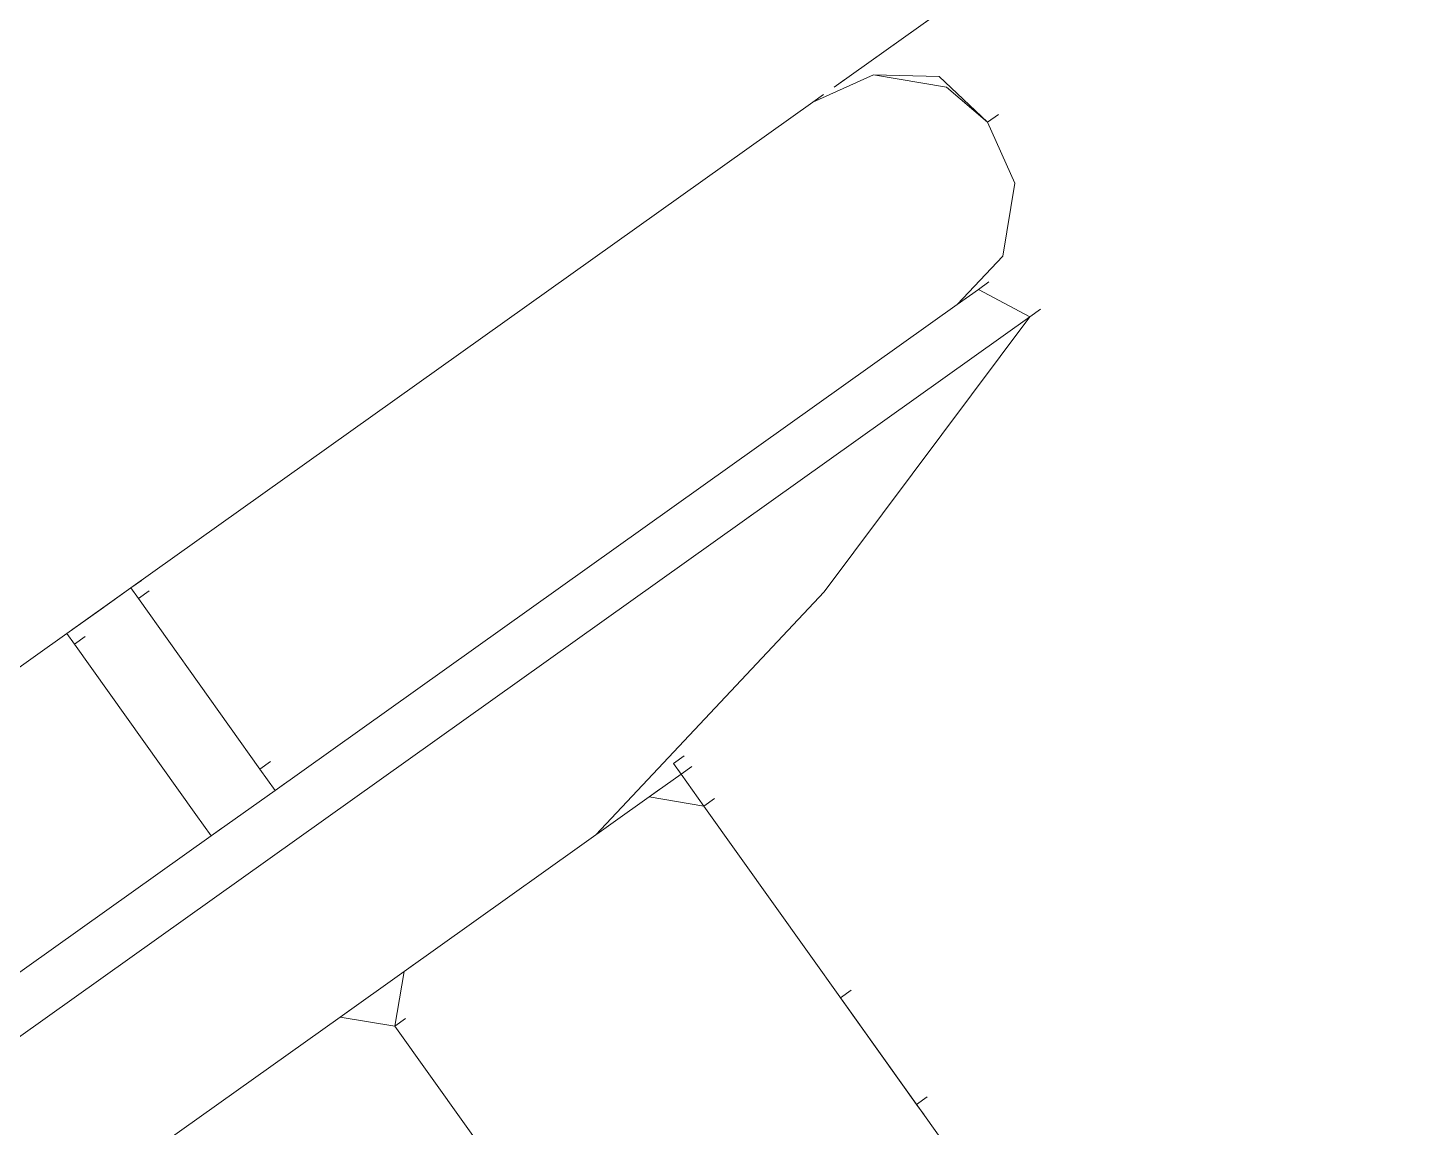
# Model space of a CAD drawing. Header units: feet. Extents: x 2321988 to 2329858, y 6722724 to 6730499.
# Drawn here: x 2326067.8571 to 2326067.9435, y 6726849.2999 to 6726849.3682 of the extents above; entities that cross this region are included whole.
import ezdxf

# ---------------------------------------------------------------- set-up
doc = ezdxf.new("R2010")
doc.units = ezdxf.units.FT
doc.header["$MEASUREMENT"] = 0
doc.layers.add('C-BESS-EQUIPMENT', color=255, linetype='Continuous')

# ---------------------------------------------------------------- blocks, each defined once
blk = doc.blocks.new('*U57')
blk.add_wipeout([(464, -67.5), (464, 67.5), (472, 67.5), (472, -67.5)]).dxf.layer = 'C-BESS-EQUIPMENT'
blk = doc.blocks.new('Midpoint Site Plan$0$A$C71e53a02')
at = {"lineweight": 9}
for points in [[(25.7553, -1.5056), (25.6189, -1.5056), (25.6286, -1.5056), (25.6189, -1.5056), (25.843, -1.5056), (25.9404, -1.4861), (26.0184, -1.4276), (26.5056, -0.9501)], [(24.3033, -1.5056), (24.2936, -1.5056), (24.9172, -1.5056), (24.2936, -1.5056), (24.2449, -1.5153), (24.2059, -1.5543), (24.1961, -1.5933), (24.2059, -1.642), (24.2449, -1.681), (24.2936, -1.6907), (24.2741, -1.6907), (24.2546, -1.7297), (24.4982, -1.8076), (24.7418, -1.8564), (24.7516, -1.8564)], [(24.9562, -1.5056), (24.9465, -1.5056), (24.9757, -1.5056), (24.9172, -1.5056), (24.9172, -1.5153), (24.927, -1.5153), (24.9172, -1.5153), (24.9172, -1.6712), (24.9172, -1.6907), (24.2936, -1.6907), (24.3033, -1.6907), (24.2936, -1.6907)], [(24.9465, -1.5056), (24.9172, -1.5056), (24.927, -1.5056), (24.9172, -1.5056), (24.927, -1.5056), (24.9172, -1.5056)], [(24.9172, -1.5056), (24.9172, -1.5056)], [(24.9855, -1.5056), (24.9757, -1.5056), (24.9855, -1.5056), (24.9757, -1.5056), (25.5994, -1.5056), (25.6091, -1.5056), (25.5994, -1.5056), (24.9757, -1.5056), (24.9757, -1.5153)], [(24.9757, -1.5056), (24.9757, -1.5056)], [(25.5994, -1.5056), (25.6091, -1.5056)], [(24.9855, -1.6712), (24.9757, -1.6712), (24.9757, -1.5153), (24.9855, -1.5153)], [(25.6968, -1.5933), (25.6871, -1.642), (25.6481, -1.681), (25.5994, -1.6907), (24.9757, -1.6907), (24.9172, -1.6907), (24.927, -1.6907), (24.9172, -1.6907)], [(25.6968, -1.5933), (25.6968, -1.5933)], [(24.9757, -1.6712), (24.9757, -1.6907), (24.9855, -1.6907)], [(25.385, -1.7297), (25.3752, -1.7297), (25.6383, -1.7297), (25.6189, -1.6907), (25.6286, -1.6907)], [(25.6189, -1.6907), (25.5994, -1.6907), (25.6091, -1.6907)], [(25.3752, -1.7297), (24.2546, -1.7297), (24.2643, -1.7297), (24.2546, -1.7297)], [(25.1511, -1.8564), (25.3947, -1.8076), (25.6383, -1.7297), (25.6481, -1.7297)], [(25.2388, -1.8466), (25.2291, -1.8466), (25.2291, -1.8564), (25.1998, -1.8564), (25.2096, -1.8564)], [(24.9172, -2.2267), (24.927, -2.2267), (24.9172, -2.2267), (24.9465, -2.1974), (24.9465, -1.8856), (24.9562, -1.8856), (24.9465, -1.8856), (24.9172, -1.8564), (24.6931, -1.8564), (24.6639, -1.8564), (24.6639, -1.8856), (24.6931, -1.8564), (24.7029, -1.8564), (24.6931, -1.8564)], [(24.9757, -1.8564), (24.9172, -1.8564), (24.927, -1.8564)], [(24.9465, -1.8856), (24.9757, -1.8564), (24.9855, -1.8564), (24.9757, -1.8564), (25.1998, -1.8564), (25.2291, -1.8856)], [(25.1998, -2.2267), (25.2096, -2.2267), (25.1998, -2.2267), (25.2291, -2.1974), (25.2291, -1.8856), (25.2388, -1.8856), (25.2291, -1.8856), (25.2291, -1.8564), (25.2388, -1.8564)], [(25.2291, -2.1682), (25.2291, -2.1585), (25.2291, -2.061), (25.2388, -2.061), (25.2291, -2.061)], [(25.2291, -2.061), (25.2291, -2.061)], [(25.2291, -2.1585), (25.2388, -2.1585)], [(25.2291, -2.1682), (25.2291, -2.1682)]]:
    blk.add_lwpolyline(points, dxfattribs=at)
blk.add_lwpolyline([(25.5994, -1.5056), (25.6481, -1.5153), (25.6871, -1.5445), (25.6968, -1.5933), (25.7066, -1.5933), (25.6968, -1.5933), (25.6871, -1.5543), (25.6481, -1.5153)], close=True, dxfattribs=at)

msp = doc.modelspace()

# ---------------------------------------------------------------- block references
at = {"layer": 'C-BESS-EQUIPMENT', "xscale": 0.08333333333333331, "yscale": 0.08333333333333331, "zscale": 0.08333333333333331, "rotation": 305.4689808292026}
msp.add_blockref('*U57', (2326041.453151, 6726882.240502), dxfattribs=at)

# ---------------------------------------------------------------- next in the draw order: wipeouts: each hides what was drawn before it
msp.add_wipeout([(2326064.174561, 6726849.775301), (2326064.717514, 6726850.162142), (2326071.535594, 6726840.592592), (2326070.992641, 6726840.205751)]).dxf.layer = 'C-BESS-EQUIPMENT'

# ---------------------------------------------------------------- next in the draw order: block references
at = {"layer": 'C-BESS-EQUIPMENT', "xscale": 0.08333333333333331, "yscale": 0.08333333333333331, "zscale": 0.08333333333333331, "rotation": 35.46898082920265}
msp.add_blockref('Midpoint Site Plan$0$A$C71e53a02', (2326066.095636, 6726848.227872), dxfattribs=at)

# ---------------------------------------------------------------- next in the draw order: wipeouts: each hides what was drawn before it
msp.add_wipeout([(2326044.154396, 6726887.541671), (2326077.857954, 6726840.236874), (2326077.408321, 6726839.916521), (2326043.704674, 6726887.221442)]).dxf.layer = 'C-BESS-EQUIPMENT'

# ---------------------------------------------------------------- next in the draw order: wipeouts: each hides what was drawn before it
msp.add_wipeout([(2326040.082247, 6726884.64036), (2326073.785805, 6726837.335564), (2326073.336172, 6726837.015211), (2326039.632525, 6726884.320131)]).dxf.layer = 'C-BESS-EQUIPMENT'

# ---------------------------------------------------------------- next in the draw order: wipeouts: each hides what was drawn before it
msp.add_wipeout([(2326036.010098, 6726881.73905), (2326069.713656, 6726834.434253), (2326069.264023, 6726834.1139), (2326035.560376, 6726881.418821)]).dxf.layer = 'C-BESS-EQUIPMENT'

doc.saveas('drawing.dxf')
